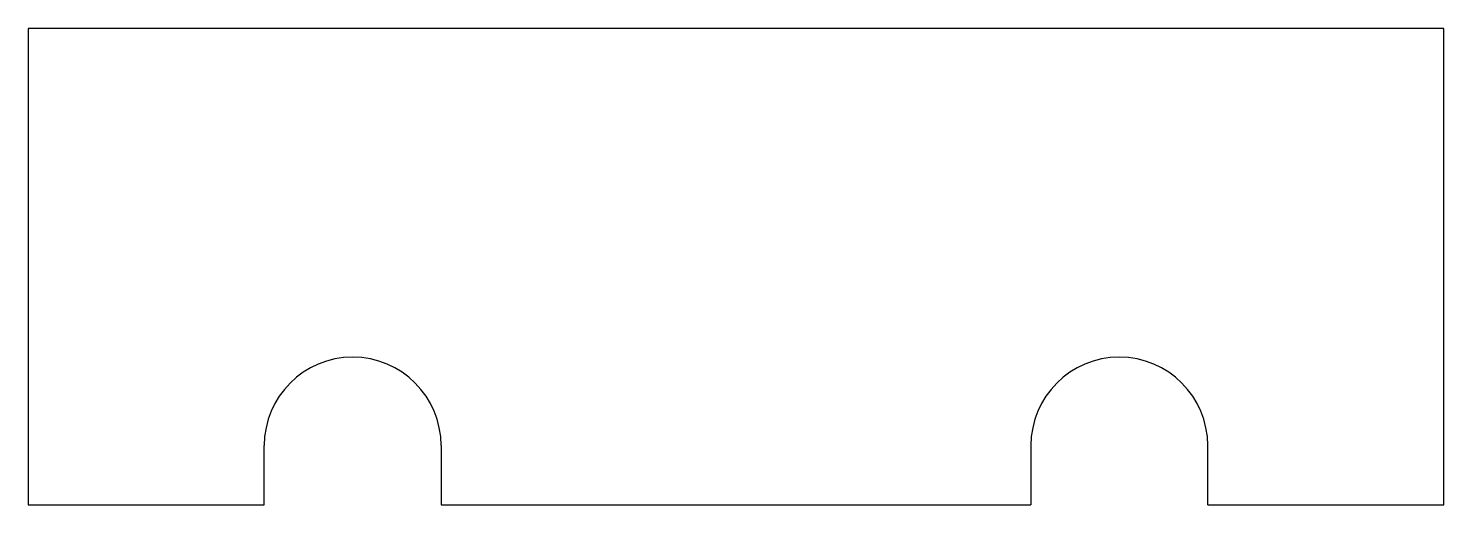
# Model space of a CAD drawing. Header units: millimetres. Extents: x 0 to 120, y 0 to 40.
import ezdxf

# ---------------------------------------------------------------- set-up
doc = ezdxf.new("R2010")
doc.units = ezdxf.units.MM

msp = doc.modelspace()

# ---------------------------------------------------------------- linework, layer by layer
at = {"color": 7, "linetype": 'Continuous', "lineweight": 25}
for p, q in [((120, 40.35), (0, 40.35)), ((0, 40.35), (0, 0)), ((120, 0), (120, 40.35)), ((20, 0), (20, 5)), ((35, 5), (35, 0)), ((85, 5), (85, 0)), ((100, 0), (100, 5)), ((0, 0), (20, 0)), ((35, 0), (85, 0)), ((100, 0), (120, 0))]:
    msp.add_line(p, q, dxfattribs=at)
for centre in [(27.5, 5), (92.5, 5)]:
    msp.add_arc(centre, 7.5, 0, 180, dxfattribs=at)

doc.saveas('drawing.dxf')
